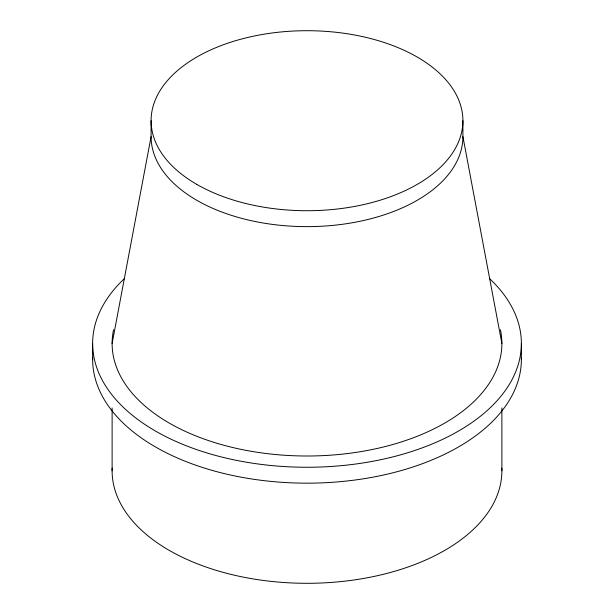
<?xml version="1.0" encoding="UTF-8"?>
<svg xmlns="http://www.w3.org/2000/svg" width="614" height="614" viewBox="0 0 614 614"><rect width="100%" height="100%" fill="white"/><g stroke="black" fill="none" stroke-linecap="round" stroke-linejoin="round"><path stroke-width="0.92" d="M112.116 343.487L151.09 136.623L151.09 120.712M462.91 120.712L462.91 136.623L501.884 343.487M521.37 343.487L521.37 359.397M501.884 407.949L501.884 470.784M112.116 407.949L112.116 470.784M92.63 343.487L92.63 359.397M501.83 468.045A194.884 112.515 0 0 1 307 583.3A194.884 112.515 0 0 1 112.17 468.045M521.347 357.563A214.37 123.767 0 0 1 307 483.164A214.37 123.767 0 0 1 92.653 357.563M489.481 278.533A214.37 123.767 0 0 1 446.37 437.529A214.37 123.767 0 0 1 167.63 437.529A214.37 123.767 0 0 1 124.519 278.533M500.418 329.718A194.884 112.515 0 0 1 307 456.002A194.884 112.515 0 0 1 113.582 329.718M462.91 136.623A155.91 90.012 0 0 1 307 226.635A155.91 90.012 0 0 1 151.09 136.623M196.756 184.361A155.91 90.012 0 0 0 457.599 144.006A155.91 90.012 0 0 0 266.645 33.77A155.91 90.012 0 0 0 196.756 184.361"/></g></svg>
